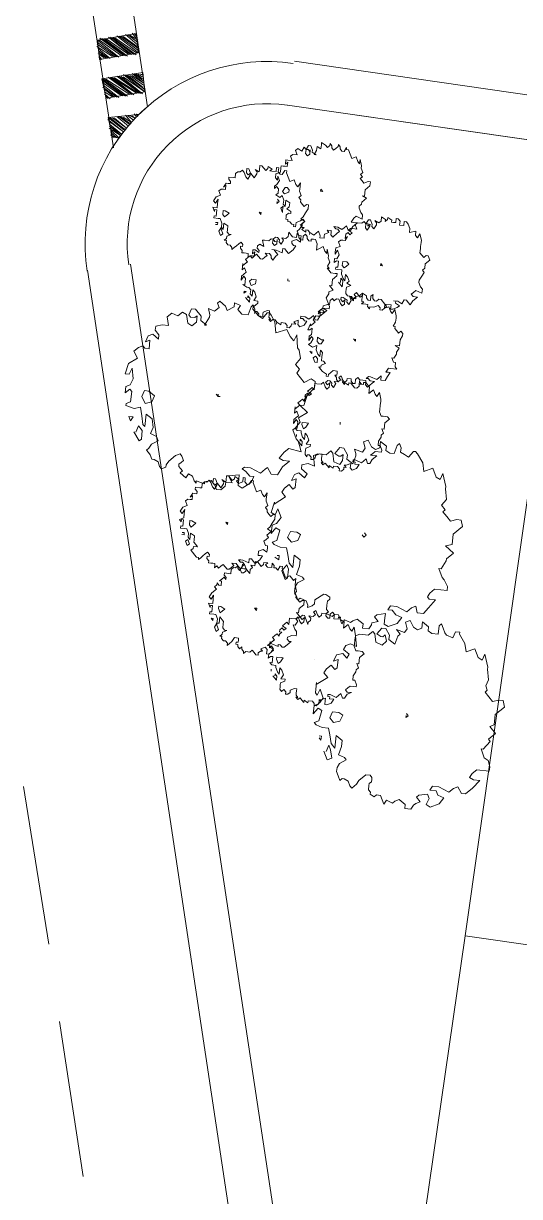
# Model space of a CAD drawing. Header units: metres. Extents: x -977055 to 805873, y -1033982 to 242021.
# Drawn here: x 2734.9 to 2747.42, y 1004.5 to 1034.09 of the extents above; entities that cross this region are included whole.
import ezdxf

# ---------------------------------------------------------------- set-up
doc = ezdxf.new("R2010")
doc.units = ezdxf.units.M
for name, color, linetype in [('PDF_acera', 7, 'Continuous'), ('PDF_linea de centro', 7, 'Continuous'), ('PDF_LOTES', 7, 'Continuous'), ('PDF_PASO DE CEBRA', 7, 'Continuous'), ('PDF_PLANTAS', 7, 'Continuous')]:
    doc.layers.add(name, color=color, linetype=linetype)

# ---------------------------------------------------------------- blocks, each defined once
blk = doc.blocks.new('CALLE')
at = {"layer": 'PDF_acera', "lineweight": 9}
for points in [[(-27.222048, -303.506784), (-25.570944, -256.302144), (-23.792832, -254.608704), (3.81024, -247.369248)], [(-23.877504, -255.794112), (-23.49648, -255.455424), (4.02192, -248.215968), (-23.49648, -255.455424), (-23.877504, -255.794112), (-24.681888, -256.55616), (-26.332992, -303.591456), (-10.456992, -305.200224), (0.21168, -306.30096), (5.546016, -306.597312), (7.535808, -251.010144), (7.324128, -256.894848)], [(6.435072, -306.681984), (8.213184, -256.937184), (8.424864, -251.05248)]]:
    blk.add_lwpolyline(points, dxfattribs=at)
blk.add_lwpolyline([(7.534075, -251.003073, 0.502726951), (4.003713, -248.181726, -0.502726951)], format="xyb", close=True, dxfattribs=at)
blk.add_arc((4.720464, -250.904304), 3.662064, 357.9894971, 104.7491463, dxfattribs=at)
at = {"layer": 'PDF_linea de centro', "lineweight": 9}
for points in [[(-9.73728, -248.046624), (-6.646752, -247.199904)], [(-14.309568, -249.232032), (-11.261376, -248.427648)]]:
    blk.add_lwpolyline(points, dxfattribs=at)
at = {"layer": 'PDF_LOTES', "lineweight": 20}
for points in [[(-8.67888, -256.34448), (-9.017568, -265.912416), (-24.97824, -265.362048), (-24.681888, -256.55616), (-23.877504, -255.794112)], [(7.324128, -256.894848), (6.98544, -266.50512), (-9.017568, -265.912416), (-8.67888, -256.34448)]]:
    blk.add_lwpolyline(points, close=True, dxfattribs=at)
at = {"layer": 'PDF_PASO DE CEBRA', "lineweight": 9}
for points in [[(6.308064, -247.623264), (14.775264, -245.379456)], [(7.19712, -248.215968), (14.309568, -246.353184)], [(8.04384, -247.157568), (8.04384, -247.157568)], [(8.04384, -247.199904), (8.086176, -247.157568)], [(8.170848, -247.115232), (8.086176, -247.284576), (8.213184, -247.115232), (8.086176, -247.326912)], [(8.086176, -247.369248), (8.25552, -247.115232)], [(8.086176, -247.24224), (8.128512, -247.157568)], [(8.128512, -247.411584), (8.297856, -247.072896)], [(8.128512, -247.45392), (8.340192, -247.072896)], [(8.128512, -247.496256), (8.382528, -247.072896), (8.128512, -247.496256)], [(8.128512, -247.538592), (8.424864, -247.072896)], [(8.170848, -247.580928), (8.424864, -247.115232)], [(8.170848, -247.623264), (8.4672, -247.115232)], [(8.170848, -247.6656), (8.4672, -247.157568)], [(8.170848, -247.707936), (8.4672, -247.199904)], [(6.98544, -248.046624), (7.027776, -248.004288), (7.027776, -248.046624), (6.900768, -247.45392), (6.519744, -247.580928), (6.519744, -247.707936), (6.646752, -247.538592)], [(6.816096, -247.496256), (6.646752, -247.792608), (6.858432, -247.45392)], [(6.689088, -247.792608), (6.900768, -247.45392)], [(7.281792, -247.45392), (7.366464, -247.326912), (7.281792, -247.45392)], [(7.281792, -247.369248), (7.281792, -247.369248)], [(7.281792, -247.411584), (7.324128, -247.369248)], [(7.324128, -247.580928), (7.493472, -247.284576)], [(7.324128, -247.623264), (7.535808, -247.284576)], [(7.324128, -247.496256), (7.4088, -247.326912)], [(7.324128, -247.538592), (7.451136, -247.326912)], [(7.366464, -247.750272), (7.662816, -247.24224)], [(7.366464, -247.6656), (7.578144, -247.284576), (7.366464, -247.6656)], [(7.366464, -247.707936), (7.62048, -247.284576)], [(7.366464, -247.792608), (7.662816, -247.284576)], [(7.4088, -247.834944), (7.662816, -247.326912)], [(7.705152, -247.369248), (7.4088, -247.87728), (7.705152, -247.411584)], [(7.4088, -247.919616), (7.705152, -247.45392), (7.451136, -247.961952)], [(8.213184, -247.707936), (8.4672, -247.24224)], [(8.213184, -247.750272), (8.509536, -247.284576), (8.213184, -247.792608)], [(8.213184, -247.834944), (8.509536, -247.326912)], [(8.213184, -247.87728), (8.509536, -247.369248)], [(8.25552, -247.87728), (8.509536, -247.411584)], [(8.25552, -247.919616), (8.551872, -247.45392)], [(6.519744, -247.623264), (6.56208, -247.538592), (6.519744, -247.623264)], [(6.519744, -247.6656), (6.604416, -247.538592)], [(6.519744, -247.580928), (6.519744, -247.580928)], [(6.689088, -247.496256), (6.56208, -247.750272), (6.731424, -247.496256), (6.604416, -247.750272), (6.77376, -247.496256)], [(6.689088, -247.834944), (6.900768, -247.496256)], [(6.900768, -247.538592), (6.731424, -247.834944), (6.900768, -247.580928)], [(6.77376, -247.87728), (6.943104, -247.623264), (6.77376, -247.87728)], [(6.816096, -247.87728), (6.943104, -247.6656)], [(7.451136, -248.004288), (7.705152, -247.496256)], [(7.747488, -247.538592), (7.451136, -248.046624), (7.747488, -247.580928)], [(7.451136, -248.08896), (7.747488, -247.623264)], [(7.747488, -247.6656), (7.493472, -248.131296), (7.789824, -247.6656)], [(8.297856, -247.919616), (8.551872, -247.496256), (8.297856, -247.919616)], [(8.340192, -247.919616), (8.551872, -247.538592)], [(8.382528, -247.87728), (8.551872, -247.580928)], [(8.424864, -247.87728), (8.594208, -247.623264)], [(8.4672, -247.87728), (8.594208, -247.6656), (8.509536, -247.87728), (8.594208, -247.707936)], [(6.816096, -247.919616), (6.943104, -247.707936)], [(6.943104, -247.750272), (6.858432, -247.919616), (6.98544, -247.792608)], [(6.900768, -247.961952), (6.98544, -247.834944), (6.900768, -247.961952)], [(6.98544, -247.87728), (6.943104, -248.004288), (6.98544, -247.919616)], [(7.535808, -248.131296), (7.789824, -247.707936)], [(7.578144, -248.08896), (7.789824, -247.750272)], [(7.62048, -248.08896), (7.789824, -247.792608)], [(7.789824, -247.834944), (7.662816, -248.08896), (7.83216, -247.834944)], [(7.705152, -248.08896), (7.83216, -247.87728)], [(7.747488, -248.046624), (7.83216, -247.919616)], [(8.551872, -247.834944), (8.636544, -247.750272)], [(8.594208, -247.834944), (8.636544, -247.792608)], [(8.636544, -247.834944), (8.636544, -247.834944)], [(6.98544, -248.004288), (7.027776, -247.961952)], [(7.789824, -248.046624), (7.83216, -247.961952)], [(7.83216, -248.046624), (7.83216, -248.004288)], [(7.874496, -248.046624), (7.874496, -248.046624)]]:
    blk.add_lwpolyline(points, dxfattribs=at)
for points in [[(8.25552, -247.919616), (8.636544, -247.834944), (8.424864, -247.072896), (8.04384, -247.157568)], [(7.493472, -248.131296), (7.874496, -248.046624), (7.662816, -247.24224), (7.281792, -247.369248)]]:
    blk.add_lwpolyline(points, close=True, dxfattribs=at)
blk.add_arc((4.720462, -250.904308), 3.662071, 47.6698208, 64.2921214, dxfattribs=at)
at = {"layer": 'PDF_PLANTAS', "lineweight": 9}
for points in [[(3.38688, -250.798464), (3.471552, -250.756128), (3.429216, -250.713792), (3.259872, -250.671456), (3.259872, -250.544448), (3.344544, -250.459776), (3.429216, -250.502112), (3.471552, -250.375104), (3.38688, -250.375104), (3.302208, -250.248096), (3.38688, -250.20576), (3.471552, -250.078752), (3.429216, -250.036416), (3.344544, -250.078752), (3.259872, -249.99408), (3.302208, -249.867072), (3.1752, -249.909408), (3.132864, -249.909408), (2.96352, -249.824736), (2.96352, -249.867072), (3.048192, -249.740064), (3.132864, -249.740064), (3.259872, -249.613056), (3.259872, -249.528384), (3.132864, -249.486048), (3.090528, -249.528384), (3.090528, -249.613056), (3.132864, -249.655392), (3.005856, -249.655392), (2.921184, -249.57072), (2.96352, -249.486048), (3.132864, -249.443712), (3.1752, -249.35904), (3.090528, -249.274368), (3.132864, -249.14736), (3.048192, -249.062688), (2.878848, -249.105024), (2.878848, -248.978016), (2.836512, -248.851008), (2.75184, -248.851008), (2.667168, -248.93568), (2.582496, -248.93568), (2.667168, -248.808672), (2.624832, -248.724), (2.497824, -248.681664), (2.54016, -248.766336), (2.370816, -248.766336), (2.370816, -248.681664), (2.413152, -248.639328), (2.370816, -248.554656), (2.286144, -248.469984), (2.159136, -248.554656), (2.032128, -248.385312), (1.820448, -248.342976), (1.820448, -248.427648), (1.947456, -248.469984), (1.735776, -248.51232), (1.608768, -248.469984), (1.566432, -248.385312), (1.439424, -248.385312), (1.524096, -248.469984), (1.48176, -248.51232), (1.27008, -248.51232), (1.227744, -248.427648), (1.185408, -248.427648), (1.143072, -248.596992), (1.185408, -248.724), (1.016064, -248.766336), (0.84672, -248.808672), (0.804384, -248.851008), (1.0584, -248.851008), (0.973728, -248.978016), (0.804384, -249.020352), (0.677376, -248.978016), (0.63504, -249.105024), (0.550368, -249.14736), (0.465696, -249.020352), (0.381024, -248.978016), (0.338688, -248.93568), (0.296352, -248.978016), (0.254016, -249.020352), (0.169344, -249.062688), (0.169344, -249.105024), (0.127008, -249.189696), (0.042336, -249.232032), (0, -249.274368), (0.042336, -249.35904), (0.084672, -249.35904), (0.169344, -249.401376), (0.296352, -249.528384), (0.338688, -249.613056), (0.296352, -249.655392), (0.21168, -249.697728), (0.169344, -249.655392), (0.127008, -249.613056), (0.084672, -249.613056), (0.042336, -249.655392), (0, -249.697728), (-0.042336, -249.655392), (-0.127008, -249.7824), (-0.042336, -249.824736), (-0.084672, -249.909408), (-0.169344, -249.951744), (-0.21168, -249.99408), (-0.169344, -249.99408), (-0.21168, -250.163424), (-0.169344, -250.163424), (-0.127008, -250.290432), (-0.21168, -250.375104), (-0.296352, -250.41744), (-0.296352, -250.502112), (-0.21168, -250.586784), (-0.127008, -250.586784), (-0.127008, -250.713792), (0, -250.62912), (0.042336, -250.8408), (-0.042336, -250.8408), (-0.169344, -250.8408), (-0.21168, -250.925472), (-0.084672, -251.094816), (0.042336, -251.137152), (0.042336, -251.05248), (0.127008, -250.967808), (0.169344, -250.883136), (0.21168, -250.925472), (0.21168, -251.05248), (0.127008, -251.26416), (0.21168, -251.348832), (0.254016, -251.391168), (0.127008, -251.47584), (0.127008, -251.602848), (0.296352, -251.68752), (0.42336, -251.814528), (0.42336, -251.68752), (0.465696, -251.602848), (0.592704, -251.68752), (0.677376, -251.772192), (0.63504, -252.026208), (0.762048, -251.983872), (0.84672, -251.941536), (0.889056, -251.8992), (1.0584, -251.814528), (1.100736, -251.856864), (1.227744, -251.941536), (1.312416, -251.8992), (1.439424, -252.068544), (1.566432, -251.8992), (1.566432, -251.983872), (1.778112, -252.026208), (1.947456, -252.153216), (2.074464, -252.153216), (2.1168, -252.068544), (2.032128, -251.941536), (2.1168, -251.856864), (2.201472, -251.772192), (2.286144, -251.814528), (2.370816, -251.729856), (2.497824, -251.814528), (2.667168, -251.772192), (2.709504, -251.729856), (2.96352, -251.68752), (2.836512, -251.645184), (2.921184, -251.560512), (3.048192, -251.47584), (2.96352, -251.26416), (3.1752, -251.221824), (3.302208, -251.137152), (3.344544, -251.094816), (3.344544, -251.05248), (3.217536, -250.967808), (3.259872, -250.883136), (3.344544, -250.798464)], [(0.973728, -248.51232), (0.889056, -248.554656), (0.973728, -248.596992)], [(1.524096, -248.766336), (1.397088, -248.724), (1.27008, -248.808672), (1.312416, -248.93568), (1.439424, -248.978016), (1.524096, -248.851008)], [(-0.042336, -250.967808), (0, -250.967808), (0, -250.925472), (-0.084672, -250.925472), (-0.127008, -250.8408), (-0.084672, -250.798464), (-0.042336, -250.8408), (0, -250.756128), (-0.042336, -250.756128), (-0.084672, -250.713792), (-0.042336, -250.671456), (0, -250.62912), (0, -250.586784), (-0.084672, -250.586784), (-0.127008, -250.586784), (-0.084672, -250.502112), (-0.127008, -250.544448), (-0.169344, -250.544448), (-0.254016, -250.502112), (-0.21168, -250.459776), (-0.169344, -250.41744), (-0.084672, -250.375104), (-0.084672, -250.332768), (-0.169344, -250.332768), (-0.21168, -250.375104), (-0.169344, -250.41744), (-0.21168, -250.41744), (-0.296352, -250.375104), (-0.254016, -250.332768), (-0.169344, -250.290432), (-0.127008, -250.248096), (-0.169344, -250.20576), (-0.169344, -250.163424), (-0.21168, -250.121088), (-0.296352, -250.121088), (-0.296352, -250.078752), (-0.296352, -249.99408), (-0.338688, -249.99408), (-0.381024, -250.036416), (-0.42336, -250.036416), (-0.42336, -249.99408), (-0.42336, -249.951744), (-0.508032, -249.909408), (-0.465696, -249.951744), (-0.550368, -249.951744), (-0.550368, -249.909408), (-0.550368, -249.867072), (-0.592704, -249.824736), (-0.677376, -249.867072), (-0.719712, -249.7824), (-0.804384, -249.740064), (-0.84672, -249.7824), (-0.762048, -249.824736), (-0.84672, -249.824736), (-0.931392, -249.824736), (-0.973728, -249.740064), (-1.016064, -249.7824), (-0.973728, -249.7824), (-0.973728, -249.824736), (-1.100736, -249.824736), (-1.100736, -249.7824), (-1.143072, -249.7824), (-1.143072, -249.867072), (-1.143072, -249.909408), (-1.227744, -249.951744), (-1.312416, -249.951744), (-1.354752, -249.99408), (-1.227744, -249.99408), (-1.27008, -250.078752), (-1.354752, -250.078752), (-1.397088, -250.078752), (-1.439424, -250.121088), (-1.48176, -250.163424), (-1.48176, -250.078752), (-1.524096, -250.078752), (-1.566432, -250.036416), (-1.608768, -250.078752), (-1.651104, -250.121088), (-1.69344, -250.163424), (-1.69344, -250.20576), (-1.735776, -250.20576), (-1.69344, -250.248096), (-1.651104, -250.290432), (-1.608768, -250.332768), (-1.566432, -250.375104), (-1.608768, -250.41744), (-1.651104, -250.41744), (-1.651104, -250.375104), (-1.69344, -250.375104), (-1.735776, -250.41744), (-1.778112, -250.41744), (-1.778112, -250.459776), (-1.778112, -250.502112), (-1.778112, -250.544448), (-1.820448, -250.544448), (-1.862784, -250.544448), (-1.820448, -250.586784), (-1.862784, -250.62912), (-1.820448, -250.671456), (-1.778112, -250.713792), (-1.820448, -250.756128), (-1.862784, -250.798464), (-1.862784, -250.8408), (-1.820448, -250.883136), (-1.778112, -250.925472), (-1.735776, -250.883136), (-1.735776, -250.967808), (-1.778112, -251.010144), (-1.820448, -251.010144), (-1.862784, -251.05248), (-1.778112, -251.094816), (-1.735776, -251.137152), (-1.69344, -251.094816), (-1.69344, -251.05248), (-1.651104, -251.010144), (-1.651104, -251.05248), (-1.651104, -251.094816), (-1.69344, -251.221824), (-1.608768, -251.221824), (-1.608768, -251.26416), (-1.651104, -251.306496), (-1.69344, -251.348832), (-1.608768, -251.433504), (-1.524096, -251.47584), (-1.524096, -251.433504), (-1.524096, -251.391168), (-1.439424, -251.391168), (-1.397088, -251.47584), (-1.439424, -251.560512), (-1.354752, -251.560512), (-1.312416, -251.560512), (-1.312416, -251.518176), (-1.227744, -251.47584), (-1.185408, -251.518176), (-1.143072, -251.560512), (-1.100736, -251.518176), (-1.016064, -251.602848), (-0.973728, -251.518176), (-0.931392, -251.560512), (-0.84672, -251.602848), (-0.762048, -251.645184), (-0.677376, -251.645184), (-0.677376, -251.602848), (-0.719712, -251.560512), (-0.677376, -251.518176), (-0.63504, -251.47584), (-0.592704, -251.47584), (-0.550368, -251.433504), (-0.508032, -251.47584), (-0.42336, -251.433504), (-0.381024, -251.433504), (-0.254016, -251.433504), (-0.338688, -251.391168), (-0.296352, -251.348832), (-0.21168, -251.306496), (-0.254016, -251.221824), (-0.169344, -251.179488), (-0.084672, -251.137152), (-0.042336, -251.137152), (-0.042336, -251.094816), (-0.127008, -251.05248), (-0.127008, -251.010144), (-0.084672, -250.967808)], [(6.223392, -250.967808), (6.265728, -250.967808), (6.265728, -250.925472), (6.181056, -250.925472), (6.181056, -250.8408), (6.181056, -250.798464), (6.223392, -250.8408), (6.265728, -250.756128), (6.223392, -250.756128), (6.181056, -250.713792), (6.223392, -250.671456), (6.265728, -250.62912), (6.265728, -250.586784), (6.181056, -250.586784), (6.13872, -250.586784), (6.181056, -250.502112), (6.13872, -250.544448), (6.096384, -250.544448), (6.011712, -250.502112), (6.054048, -250.459776), (6.096384, -250.41744), (6.181056, -250.375104), (6.181056, -250.332768), (6.096384, -250.332768), (6.054048, -250.375104), (6.096384, -250.41744), (6.054048, -250.41744), (5.969376, -250.375104), (6.011712, -250.332768), (6.096384, -250.290432), (6.13872, -250.248096), (6.096384, -250.20576), (6.096384, -250.163424), (6.054048, -250.121088), (5.969376, -250.121088), (5.969376, -250.078752), (5.969376, -249.99408), (5.92704, -249.99408), (5.884704, -250.036416), (5.842368, -250.036416), (5.842368, -249.99408), (5.842368, -249.951744), (5.757696, -249.909408), (5.800032, -249.951744), (5.71536, -249.951744), (5.71536, -249.909408), (5.71536, -249.867072), (5.673024, -249.824736), (5.588352, -249.867072), (5.546016, -249.7824), (5.461344, -249.740064), (5.419008, -249.7824), (5.50368, -249.824736), (5.419008, -249.824736), (5.334336, -249.824736), (5.334336, -249.740064), (5.249664, -249.7824), (5.292, -249.7824), (5.292, -249.824736), (5.164992, -249.824736), (5.164992, -249.7824), (5.122656, -249.7824), (5.122656, -249.867072), (5.122656, -249.909408), (5.037984, -249.951744), (4.953312, -249.951744), (4.910976, -249.99408), (5.037984, -249.99408), (4.995648, -250.078752), (4.910976, -250.078752), (4.86864, -250.078752), (4.826304, -250.121088), (4.826304, -250.163424), (4.783968, -250.078752), (4.741632, -250.078752), (4.699296, -250.036416), (4.699296, -250.078752), (4.65696, -250.078752), (4.614624, -250.121088), (4.614624, -250.163424), (4.572288, -250.20576), (4.529952, -250.20576), (4.572288, -250.248096), (4.614624, -250.290432), (4.65696, -250.332768), (4.699296, -250.375104), (4.65696, -250.41744), (4.614624, -250.41744), (4.614624, -250.375104), (4.572288, -250.375104), (4.529952, -250.41744), (4.487616, -250.41744), (4.487616, -250.459776), (4.487616, -250.502112), (4.487616, -250.544448), (4.44528, -250.544448), (4.402944, -250.544448), (4.44528, -250.586784), (4.44528, -250.62912), (4.44528, -250.671456), (4.487616, -250.713792), (4.44528, -250.756128), (4.402944, -250.798464), (4.402944, -250.8408), (4.44528, -250.883136), (4.487616, -250.925472), (4.529952, -250.883136), (4.529952, -250.967808), (4.487616, -251.010144), (4.44528, -251.010144), (4.402944, -251.05248), (4.487616, -251.094816), (4.529952, -251.137152), (4.572288, -251.094816), (4.614624, -251.05248), (4.614624, -251.010144), (4.614624, -251.05248), (4.614624, -251.094816), (4.572288, -251.221824), (4.65696, -251.221824), (4.65696, -251.26416), (4.614624, -251.306496), (4.572288, -251.348832), (4.65696, -251.433504), (4.741632, -251.47584), (4.741632, -251.433504), (4.783968, -251.391168), (4.826304, -251.391168), (4.86864, -251.47584), (4.826304, -251.560512), (4.910976, -251.560512), (4.953312, -251.560512), (4.953312, -251.518176), (5.037984, -251.47584), (5.08032, -251.518176), (5.164992, -251.560512), (5.164992, -251.518176), (5.249664, -251.602848), (5.292, -251.518176), (5.334336, -251.560512), (5.419008, -251.602848), (5.50368, -251.645184), (5.588352, -251.645184), (5.588352, -251.602848), (5.546016, -251.560512), (5.588352, -251.518176), (5.630688, -251.47584), (5.673024, -251.47584), (5.71536, -251.433504), (5.757696, -251.47584), (5.842368, -251.433504), (5.884704, -251.433504), (6.011712, -251.433504), (5.92704, -251.391168), (5.969376, -251.348832), (6.054048, -251.306496), (6.011712, -251.221824), (6.096384, -251.179488), (6.181056, -251.137152), (6.223392, -251.137152), (6.223392, -251.094816), (6.13872, -251.05248), (6.13872, -251.010144), (6.181056, -250.967808)], [(-1.397088, -249.909408), (-1.48176, -249.951744), (-1.439424, -249.99408), (-1.354752, -249.951744)], [(-0.973728, -249.951744), (-1.0584, -249.951744), (-1.100736, -249.99408), (-1.0584, -250.036416), (-1.016064, -250.078752), (-0.973728, -249.99408)], [(4.86864, -249.909408), (4.783968, -249.951744), (4.826304, -249.99408), (4.910976, -249.951744), (4.953312, -249.951744)], [(5.292, -249.951744), (5.207328, -249.951744), (5.164992, -249.99408), (5.207328, -250.036416), (5.249664, -250.078752), (5.292, -249.99408)], [(-1.69344, -251.729856), (-1.651104, -251.68752), (-1.735776, -251.68752), (-1.735776, -251.602848), (-1.69344, -251.560512), (-1.651104, -251.602848), (-1.651104, -251.518176), (-1.69344, -251.518176), (-1.735776, -251.47584), (-1.69344, -251.433504), (-1.651104, -251.391168), (-1.651104, -251.348832), (-1.69344, -251.348832), (-1.735776, -251.348832), (-1.735776, -251.26416), (-1.778112, -251.306496), (-1.820448, -251.26416), (-1.90512, -251.26416), (-1.862784, -251.221824), (-1.820448, -251.179488), (-1.735776, -251.137152), (-1.735776, -251.094816), (-1.820448, -251.094816), (-1.820448, -251.137152), (-1.820448, -251.179488), (-1.862784, -251.179488), (-1.90512, -251.137152), (-1.90512, -251.094816), (-1.820448, -251.05248), (-1.778112, -251.010144), (-1.820448, -250.967808), (-1.820448, -250.925472), (-1.862784, -250.883136), (-1.947456, -250.883136), (-1.947456, -250.8408), (-1.947456, -250.756128), (-1.989792, -250.756128), (-2.032128, -250.798464), (-2.074464, -250.798464), (-2.032128, -250.756128), (-2.074464, -250.713792), (-2.1168, -250.671456), (-2.1168, -250.713792), (-2.201472, -250.713792), (-2.201472, -250.671456), (-2.159136, -250.62912), (-2.201472, -250.62912), (-2.243808, -250.586784), (-2.286144, -250.62912), (-2.370816, -250.544448), (-2.455488, -250.502112), (-2.497824, -250.544448), (-2.413152, -250.586784), (-2.497824, -250.586784), (-2.582496, -250.586784), (-2.582496, -250.502112), (-2.667168, -250.544448), (-2.624832, -250.544448), (-2.624832, -250.586784), (-2.75184, -250.586784), (-2.75184, -250.544448), (-2.794176, -250.544448), (-2.794176, -250.62912), (-2.794176, -250.671456), (-2.878848, -250.713792), (-2.96352, -250.713792), (-2.96352, -250.756128), (-2.836512, -250.756128), (-2.921184, -250.8408), (-2.96352, -250.8408), (-3.048192, -250.8408), (-3.090528, -250.883136), (-3.090528, -250.925472), (-3.132864, -250.8408), (-3.1752, -250.8408), (-3.217536, -250.798464), (-3.217536, -250.8408), (-3.259872, -250.8408), (-3.302208, -250.883136), (-3.302208, -250.925472), (-3.344544, -250.967808), (-3.38688, -250.967808), (-3.344544, -251.010144), (-3.302208, -251.05248), (-3.217536, -251.094816), (-3.217536, -251.137152), (-3.217536, -251.179488), (-3.259872, -251.179488), (-3.302208, -251.179488), (-3.302208, -251.137152), (-3.344544, -251.137152), (-3.344544, -251.179488), (-3.38688, -251.179488), (-3.429216, -251.221824), (-3.38688, -251.26416), (-3.429216, -251.26416), (-3.471552, -251.306496), (-3.513888, -251.306496), (-3.471552, -251.348832), (-3.471552, -251.391168), (-3.471552, -251.433504), (-3.429216, -251.47584), (-3.471552, -251.518176), (-3.513888, -251.560512), (-3.513888, -251.602848), (-3.471552, -251.602848), (-3.429216, -251.645184), (-3.429216, -251.68752), (-3.38688, -251.645184), (-3.344544, -251.729856), (-3.38688, -251.772192), (-3.471552, -251.772192), (-3.471552, -251.814528), (-3.429216, -251.856864), (-3.344544, -251.8992), (-3.344544, -251.856864), (-3.302208, -251.814528), (-3.302208, -251.772192), (-3.259872, -251.814528), (-3.259872, -251.856864), (-3.302208, -251.983872), (-3.259872, -251.983872), (-3.259872, -252.026208), (-3.302208, -252.068544), (-3.302208, -252.11088), (-3.217536, -252.195552), (-3.1752, -252.237888), (-3.1752, -252.195552), (-3.132864, -252.153216), (-3.090528, -252.153216), (-3.048192, -252.237888), (-3.048192, -252.32256), (-3.005856, -252.32256), (-2.96352, -252.32256), (-2.921184, -252.280224), (-2.836512, -252.237888), (-2.836512, -252.280224), (-2.75184, -252.32256), (-2.709504, -252.280224), (-2.667168, -252.364896), (-2.582496, -252.280224), (-2.582496, -252.32256), (-2.497824, -252.32256), (-2.413152, -252.407232), (-2.32848, -252.407232), (-2.32848, -252.364896), (-2.370816, -252.32256), (-2.32848, -252.280224), (-2.286144, -252.237888), (-2.243808, -252.237888), (-2.201472, -252.195552), (-2.159136, -252.237888), (-2.032128, -252.195552), (-1.90512, -252.195552), (-1.947456, -252.153216), (-1.90512, -252.11088), (-1.862784, -252.068544), (-1.90512, -251.983872), (-1.820448, -251.941536), (-1.735776, -251.8992), (-1.69344, -251.8992), (-1.69344, -251.856864), (-1.778112, -251.814528), (-1.735776, -251.772192), (-1.735776, -251.729856)], [(4.953312, -251.68752), (4.995648, -251.645184), (4.953312, -251.602848), (4.86864, -251.602848), (4.86864, -251.560512), (4.910976, -251.518176), (4.953312, -251.518176), (4.995648, -251.47584), (4.910976, -251.47584), (4.910976, -251.391168), (4.995648, -251.306496), (4.953312, -251.306496), (4.910976, -251.306496), (4.86864, -251.26416), (4.86864, -251.179488), (4.826304, -251.221824), (4.741632, -251.179488), (4.783968, -251.137152), (4.826304, -251.137152), (4.86864, -251.094816), (4.86864, -251.05248), (4.826304, -251.010144), (4.783968, -251.05248), (4.783968, -251.094816), (4.826304, -251.094816), (4.741632, -251.094816), (4.699296, -251.05248), (4.741632, -251.010144), (4.826304, -251.010144), (4.826304, -250.967808), (4.783968, -250.925472), (4.783968, -250.8408), (4.783968, -250.798464), (4.65696, -250.8408), (4.699296, -250.756128), (4.65696, -250.713792), (4.614624, -250.713792), (4.572288, -250.756128), (4.529952, -250.756128), (4.572288, -250.671456), (4.572288, -250.62912), (4.487616, -250.62912), (4.529952, -250.671456), (4.44528, -250.671456), (4.402944, -250.62912), (4.44528, -250.586784), (4.402944, -250.544448), (4.360608, -250.502112), (4.318272, -250.544448), (4.2336, -250.459776), (4.275936, -250.459776), (4.148928, -250.459776), (4.191264, -250.502112), (4.106592, -250.544448), (4.064256, -250.502112), (4.02192, -250.459776), (3.937248, -250.459776), (4.02192, -250.502112), (3.979584, -250.544448), (3.852576, -250.544448), (3.852576, -250.502112), (3.81024, -250.586784), (3.81024, -250.62912), (3.767904, -250.671456), (3.683232, -250.671456), (3.640896, -250.713792), (3.767904, -250.713792), (3.725568, -250.756128), (3.640896, -250.798464), (3.556224, -250.756128), (3.556224, -250.8408), (3.513888, -250.8408), (3.471552, -250.798464), (3.429216, -250.756128), (3.38688, -250.756128), (3.344544, -250.798464), (3.302208, -250.798464), (3.344544, -250.798464), (3.344544, -250.8408), (3.302208, -250.883136), (3.259872, -250.883136), (3.259872, -250.925472), (3.259872, -250.967808), (3.302208, -250.967808), (3.344544, -250.967808), (3.38688, -251.05248), (3.38688, -251.094816), (3.344544, -251.094816), (3.302208, -251.094816), (3.259872, -251.094816), (3.217536, -251.137152), (3.217536, -251.094816), (3.1752, -251.137152), (3.217536, -251.179488), (3.217536, -251.221824), (3.1752, -251.26416), (3.132864, -251.26416), (3.1752, -251.26416), (3.132864, -251.348832), (3.1752, -251.348832), (3.1752, -251.433504), (3.132864, -251.47584), (3.090528, -251.47584), (3.090528, -251.518176), (3.132864, -251.560512), (3.1752, -251.560512), (3.1752, -251.645184), (3.217536, -251.602848), (3.259872, -251.68752), (3.217536, -251.68752), (3.1752, -251.68752), (3.132864, -251.729856), (3.1752, -251.814528), (3.259872, -251.856864), (3.259872, -251.814528), (3.302208, -251.772192), (3.302208, -251.729856), (3.344544, -251.729856), (3.344544, -251.814528), (3.302208, -251.8992), (3.344544, -251.941536), (3.38688, -251.983872), (3.302208, -252.026208), (3.302208, -252.068544), (3.38688, -252.11088), (3.471552, -252.195552), (3.471552, -252.11088), (3.471552, -252.068544), (3.513888, -252.11088), (3.556224, -252.153216), (3.556224, -252.280224), (3.59856, -252.280224), (3.683232, -252.237888), (3.767904, -252.195552), (3.852576, -252.237888), (3.894912, -252.237888), (3.937248, -252.32256), (4.02192, -252.237888), (4.02192, -252.280224), (4.148928, -252.280224), (4.2336, -252.364896), (4.275936, -252.364896), (4.275936, -252.32256), (4.275936, -252.237888), (4.318272, -252.195552), (4.360608, -252.153216), (4.360608, -252.195552), (4.402944, -252.153216), (4.487616, -252.195552), (4.572288, -252.153216), (4.614624, -252.153216), (4.741632, -252.11088), (4.65696, -252.11088), (4.699296, -252.068544), (4.783968, -252.026208), (4.699296, -251.8992), (4.826304, -251.8992), (4.910976, -251.856864), (4.910976, -251.814528), (4.910976, -251.772192), (4.86864, -251.772192), (4.86864, -251.729856), (4.910976, -251.68752)], [(-3.048192, -250.671456), (-3.132864, -250.713792), (-3.090528, -250.756128), (-3.005856, -250.713792), (-2.96352, -250.713792)], [(-2.878848, -250.586784), (-2.921184, -250.62912), (-2.878848, -250.62912)], [(-2.624832, -250.713792), (-2.667168, -250.713792), (-2.75184, -250.756128), (-2.709504, -250.798464), (-2.667168, -250.8408), (-2.624832, -250.756128)], [(-0.931392, -250.671456), (-0.973728, -250.713792), (-0.931392, -250.713792)], [(3.725568, -250.544448), (3.683232, -250.544448), (3.725568, -250.586784)], [(3.979584, -250.671456), (3.937248, -250.62912), (3.852576, -250.671456), (3.894912, -250.756128), (3.979584, -250.756128), (3.979584, -250.713792)], [(5.334336, -250.671456), (5.292, -250.713792), (5.334336, -250.713792)], [(6.816096, -252.153216), (6.858432, -252.11088), (6.816096, -252.11088), (6.77376, -252.068544), (6.731424, -252.026208), (6.77376, -251.983872), (6.816096, -251.983872), (6.858432, -251.941536), (6.816096, -251.941536), (6.77376, -251.8992), (6.816096, -251.856864), (6.858432, -251.772192), (6.816096, -251.772192), (6.77376, -251.772192), (6.731424, -251.772192), (6.77376, -251.68752), (6.689088, -251.68752), (6.604416, -251.645184), (6.604416, -251.68752), (6.646752, -251.602848), (6.689088, -251.602848), (6.77376, -251.560512), (6.77376, -251.518176), (6.689088, -251.47584), (6.689088, -251.518176), (6.646752, -251.560512), (6.689088, -251.560512), (6.604416, -251.560512), (6.56208, -251.518176), (6.604416, -251.47584), (6.689088, -251.47584), (6.731424, -251.433504), (6.646752, -251.391168), (6.689088, -251.306496), (6.646752, -251.26416), (6.56208, -251.306496), (6.56208, -251.221824), (6.519744, -251.179488), (6.435072, -251.221824), (6.435072, -251.137152), (6.435072, -251.094816), (6.3504, -251.094816), (6.392736, -251.137152), (6.308064, -251.137152), (6.308064, -251.094816), (6.308064, -251.05248), (6.308064, -251.010144), (6.265728, -251.010144), (6.181056, -251.010144), (6.13872, -250.925472), (6.054048, -250.925472), (6.011712, -250.967808), (6.096384, -250.967808), (6.011712, -251.010144), (5.92704, -250.967808), (5.884704, -250.925472), (5.842368, -250.925472), (5.884704, -250.967808), (5.842368, -251.010144), (5.757696, -251.010144), (5.71536, -250.967808), (5.673024, -251.05248), (5.71536, -251.094816), (5.630688, -251.137152), (5.546016, -251.137152), (5.50368, -251.179488), (5.630688, -251.179488), (5.588352, -251.26416), (5.50368, -251.26416), (5.461344, -251.221824), (5.419008, -251.306496), (5.376672, -251.306496), (5.376672, -251.26416), (5.334336, -251.221824), (5.292, -251.221824), (5.249664, -251.221824), (5.249664, -251.26416), (5.207328, -251.26416), (5.207328, -251.306496), (5.164992, -251.348832), (5.164992, -251.391168), (5.122656, -251.391168), (5.122656, -251.433504), (5.164992, -251.433504), (5.207328, -251.433504), (5.249664, -251.518176), (5.292, -251.560512), (5.249664, -251.602848), (5.207328, -251.560512), (5.164992, -251.560512), (5.122656, -251.560512), (5.122656, -251.602848), (5.08032, -251.560512), (5.037984, -251.645184), (5.08032, -251.645184), (5.08032, -251.68752), (5.037984, -251.729856), (4.995648, -251.729856), (5.037984, -251.729856), (4.995648, -251.814528), (5.037984, -251.856864), (5.08032, -251.8992), (4.995648, -251.941536), (4.953312, -251.941536), (4.953312, -252.026208), (4.995648, -252.026208), (5.037984, -252.026208), (5.08032, -252.11088), (5.122656, -252.068544), (5.122656, -252.153216), (5.08032, -252.153216), (5.037984, -252.153216), (4.995648, -252.195552), (5.08032, -252.280224), (5.122656, -252.32256), (5.164992, -252.280224), (5.164992, -252.237888), (5.207328, -252.195552), (5.207328, -252.280224), (5.164992, -252.364896), (5.207328, -252.407232), (5.249664, -252.449568), (5.164992, -252.491904), (5.164992, -252.53424), (5.249664, -252.576576), (5.334336, -252.661248), (5.334336, -252.576576), (5.334336, -252.53424), (5.419008, -252.576576), (5.461344, -252.618912), (5.419008, -252.74592), (5.50368, -252.74592), (5.546016, -252.703584), (5.630688, -252.661248), (5.673024, -252.661248), (5.71536, -252.703584), (5.757696, -252.703584), (5.842368, -252.788256), (5.884704, -252.703584), (5.884704, -252.74592), (6.011712, -252.74592), (6.096384, -252.830592), (6.181056, -252.830592), (6.181056, -252.788256), (6.13872, -252.703584), (6.181056, -252.661248), (6.223392, -252.618912), (6.265728, -252.661248), (6.308064, -252.618912), (6.3504, -252.661248), (6.435072, -252.618912), (6.477408, -252.618912), (6.604416, -252.576576), (6.519744, -252.576576), (6.56208, -252.53424), (6.646752, -252.491904), (6.604416, -252.407232), (6.689088, -252.364896), (6.77376, -252.32256), (6.77376, -252.280224), (6.816096, -252.280224), (6.731424, -252.237888), (6.731424, -252.195552), (6.77376, -252.153216)], [(5.461344, -251.094816), (5.376672, -251.137152), (5.419008, -251.137152), (5.461344, -251.137152), (5.50368, -251.137152)], [(5.884704, -251.137152), (5.800032, -251.094816), (5.757696, -251.137152), (5.800032, -251.221824), (5.842368, -251.221824), (5.884704, -251.179488)], [(-2.582496, -251.433504), (-2.624832, -251.47584), (-2.582496, -251.47584)], [(0.931392, -254.016), (1.016064, -253.973664), (0.973728, -253.931328), (0.804384, -253.888992), (0.804384, -253.80432), (0.84672, -253.719648), (0.931392, -253.719648), (1.016064, -253.59264), (0.889056, -253.59264), (0.84672, -253.507968), (0.889056, -253.423296), (1.016064, -253.338624), (0.973728, -253.253952), (0.84672, -253.296288), (0.762048, -253.253952), (0.804384, -253.084608), (0.719712, -253.126944), (0.677376, -253.126944), (0.508032, -253.084608), (0.592704, -252.9576), (0.677376, -252.9576), (0.804384, -252.872928), (0.804384, -252.788256), (0.677376, -252.703584), (0.63504, -252.788256), (0.63504, -252.830592), (0.677376, -252.872928), (0.550368, -252.872928), (0.465696, -252.830592), (0.508032, -252.703584), (0.677376, -252.661248), (0.719712, -252.618912), (0.63504, -252.53424), (0.63504, -252.364896), (0.592704, -252.280224), (0.381024, -252.32256), (0.42336, -252.195552), (0.381024, -252.068544), (0.296352, -252.068544), (0.21168, -252.195552), (0.127008, -252.153216), (0.21168, -252.026208), (0.169344, -251.941536), (0.042336, -251.8992), (0.084672, -251.983872), (-0.084672, -251.983872), (-0.127008, -251.941536), (-0.042336, -251.856864), (-0.127008, -251.772192), (-0.21168, -251.729856), (-0.296352, -251.814528), (-0.465696, -251.602848), (-0.42336, -251.602848), (-0.63504, -251.560512), (-0.677376, -251.645184), (-0.550368, -251.68752), (-0.719712, -251.772192), (-0.84672, -251.68752), (-0.889056, -251.602848), (-1.0584, -251.602848), (-0.931392, -251.68752), (-0.973728, -251.772192), (-1.185408, -251.729856), (-1.227744, -251.645184), (-1.27008, -251.68752), (-1.312416, -251.814528), (-1.312416, -251.941536), (-1.439424, -251.983872), (-1.608768, -252.026208), (-1.69344, -252.11088), (-1.439424, -252.11088), (-1.524096, -252.237888), (-1.651104, -252.237888), (-1.820448, -252.195552), (-1.862784, -252.32256), (-1.90512, -252.364896), (-1.989792, -252.237888), (-2.074464, -252.195552), (-2.1168, -252.195552), (-2.159136, -252.195552), (-2.243808, -252.237888), (-2.32848, -252.280224), (-2.286144, -252.32256), (-2.32848, -252.449568), (-2.413152, -252.491904), (-2.455488, -252.491904), (-2.413152, -252.576576), (-2.370816, -252.618912), (-2.286144, -252.618912), (-2.159136, -252.788256), (-2.159136, -252.830592), (-2.201472, -252.915264), (-2.243808, -252.915264), (-2.286144, -252.872928), (-2.32848, -252.872928), (-2.370816, -252.872928), (-2.455488, -252.872928), (-2.497824, -252.915264), (-2.54016, -252.872928), (-2.582496, -252.999936), (-2.54016, -253.042272), (-2.54016, -253.126944), (-2.624832, -253.16928), (-2.709504, -253.211616), (-2.624832, -253.253952), (-2.667168, -253.38096), (-2.624832, -253.423296), (-2.582496, -253.507968), (-2.667168, -253.634976), (-2.75184, -253.634976), (-2.75184, -253.761984), (-2.667168, -253.80432), (-2.624832, -253.80432), (-2.582496, -253.931328), (-2.497824, -253.846656), (-2.455488, -253.888992), (-2.413152, -254.058336), (-2.497824, -254.058336), (-2.624832, -254.058336), (-2.667168, -254.143008), (-2.582496, -254.312352), (-2.455488, -254.397024), (-2.413152, -254.270016), (-2.32848, -254.185344), (-2.32848, -254.100672), (-2.243808, -254.143008), (-2.243808, -254.270016), (-2.32848, -254.481696), (-2.243808, -254.566368), (-2.201472, -254.65104), (-2.32848, -254.693376), (-2.32848, -254.820384), (-2.201472, -254.905056), (-2.032128, -255.032064), (-2.032128, -254.905056), (-1.989792, -254.86272), (-1.90512, -254.905056), (-1.820448, -254.989728), (-1.820448, -255.243744), (-1.735776, -255.243744), (-1.608768, -255.159072), (-1.566432, -255.116736), (-1.397088, -255.032064), (-1.397088, -255.0744), (-1.227744, -255.159072), (-1.185408, -255.159072), (-1.0584, -255.28608), (-0.931392, -255.116736), (-0.889056, -255.243744), (-0.677376, -255.243744), (-0.508032, -255.413088), (-0.381024, -255.370752), (-0.381024, -255.28608), (-0.42336, -255.159072), (-0.338688, -255.0744), (-0.254016, -254.989728), (-0.21168, -255.032064), (-0.127008, -254.947392), (0, -255.032064), (0.21168, -254.989728), (0.254016, -254.989728), (0.508032, -254.905056), (0.381024, -254.86272), (0.42336, -254.778048), (0.592704, -254.693376), (0.508032, -254.524032), (0.677376, -254.481696), (0.84672, -254.354688), (0.889056, -254.312352), (0.889056, -254.270016), (0.762048, -254.185344), (0.804384, -254.100672), (0.84672, -254.016)], [(-2.54016, -253.042272), (-2.497824, -252.999936), (-2.54016, -252.9576), (-2.624832, -252.9576), (-2.624832, -252.915264), (-2.582496, -252.872928), (-2.54016, -252.872928), (-2.54016, -252.788256), (-2.582496, -252.788256), (-2.624832, -252.74592), (-2.582496, -252.703584), (-2.497824, -252.661248), (-2.54016, -252.618912), (-2.582496, -252.661248), (-2.624832, -252.618912), (-2.624832, -252.53424), (-2.667168, -252.576576), (-2.709504, -252.576576), (-2.75184, -252.53424), (-2.794176, -252.53424), (-2.709504, -252.491904), (-2.624832, -252.449568), (-2.624832, -252.407232), (-2.667168, -252.364896), (-2.709504, -252.407232), (-2.667168, -252.449568), (-2.75184, -252.449568), (-2.794176, -252.407232), (-2.75184, -252.364896), (-2.667168, -252.32256), (-2.709504, -252.280224), (-2.709504, -252.195552), (-2.709504, -252.153216), (-2.836512, -252.153216), (-2.794176, -252.11088), (-2.836512, -252.068544), (-2.878848, -252.026208), (-2.921184, -252.11088), (-2.96352, -252.068544), (-2.921184, -252.026208), (-2.96352, -251.983872), (-3.005856, -251.983872), (-3.005856, -252.026208), (-3.048192, -251.983872), (-3.090528, -251.983872), (-3.048192, -251.941536), (-3.090528, -251.8992), (-3.132864, -251.856864), (-3.1752, -251.8992), (-3.259872, -251.814528), (-3.217536, -251.814528), (-3.344544, -251.814528), (-3.302208, -251.856864), (-3.38688, -251.8992), (-3.429216, -251.856864), (-3.471552, -251.814528), (-3.556224, -251.814528), (-3.513888, -251.856864), (-3.513888, -251.8992), (-3.640896, -251.8992), (-3.640896, -251.856864), (-3.683232, -251.8992), (-3.683232, -251.983872), (-3.725568, -251.983872), (-3.81024, -252.026208), (-3.852576, -252.068544), (-3.725568, -252.068544), (-3.767904, -252.11088), (-3.852576, -252.153216), (-3.937248, -252.11088), (-3.937248, -252.195552), (-3.979584, -252.195552), (-4.02192, -252.11088), (-4.064256, -252.11088), (-4.106592, -252.11088), (-4.148928, -252.11088), (-4.191264, -252.153216), (-4.148928, -252.195552), (-4.191264, -252.237888), (-4.2336, -252.237888), (-4.2336, -252.280224), (-4.191264, -252.32256), (-4.148928, -252.32256), (-4.106592, -252.407232), (-4.106592, -252.449568), (-4.148928, -252.449568), (-4.191264, -252.449568), (-4.2336, -252.449568), (-4.275936, -252.491904), (-4.275936, -252.449568), (-4.318272, -252.491904), (-4.275936, -252.53424), (-4.318272, -252.576576), (-4.360608, -252.618912), (-4.318272, -252.618912), (-4.360608, -252.703584), (-4.318272, -252.703584), (-4.318272, -252.788256), (-4.360608, -252.830592), (-4.402944, -252.830592), (-4.402944, -252.872928), (-4.360608, -252.915264), (-4.318272, -252.915264), (-4.318272, -252.9576), (-4.275936, -252.915264), (-4.275936, -252.9576), (-4.2336, -253.042272), (-4.275936, -253.042272), (-4.360608, -253.042272), (-4.360608, -253.084608), (-4.318272, -253.16928), (-4.2336, -253.211616), (-4.2336, -253.126944), (-4.191264, -253.126944), (-4.191264, -253.084608), (-4.148928, -253.084608), (-4.148928, -253.126944), (-4.191264, -253.253952), (-4.148928, -253.296288), (-4.106592, -253.338624), (-4.191264, -253.38096), (-4.191264, -253.423296), (-4.106592, -253.465632), (-4.064256, -253.550304), (-4.064256, -253.465632), (-4.02192, -253.423296), (-3.979584, -253.465632), (-3.937248, -253.507968), (-3.937248, -253.634976), (-3.894912, -253.634976), (-3.81024, -253.59264), (-3.81024, -253.550304), (-3.725568, -253.550304), (-3.640896, -253.59264), (-3.59856, -253.59264), (-3.556224, -253.634976), (-3.471552, -253.59264), (-3.471552, -253.634976), (-3.344544, -253.634976), (-3.259872, -253.719648), (-3.217536, -253.677312), (-3.217536, -253.634976), (-3.217536, -253.59264), (-3.217536, -253.550304), (-3.132864, -253.507968), (-3.090528, -253.507968), (-3.005856, -253.507968), (-2.921184, -253.507968), (-2.75184, -253.465632), (-2.836512, -253.423296), (-2.794176, -253.38096), (-2.709504, -253.338624), (-2.794176, -253.253952), (-2.667168, -253.253952), (-2.624832, -253.16928), (-2.582496, -253.16928), (-2.582496, -253.126944), (-2.624832, -253.126944), (-2.624832, -253.042272), (-2.582496, -253.042272)], [(-1.778112, -251.8992), (-1.947456, -251.983872), (-1.90512, -252.026208), (-1.735776, -252.026208), (-1.651104, -251.983872)], [(-0.973728, -251.983872), (-1.100736, -251.941536), (-1.185408, -252.026208), (-1.143072, -252.153216), (-1.016064, -252.195552), (-0.973728, -252.11088)], [(2.201472, -253.042272), (2.243808, -252.999936), (2.201472, -252.9576), (2.1168, -252.9576), (2.1168, -252.915264), (2.159136, -252.872928), (2.201472, -252.872928), (2.201472, -252.788256), (2.159136, -252.788256), (2.1168, -252.74592), (2.159136, -252.703584), (2.243808, -252.661248), (2.201472, -252.618912), (2.159136, -252.661248), (2.1168, -252.618912), (2.1168, -252.53424), (2.074464, -252.576576), (1.989792, -252.53424), (2.032128, -252.491904), (2.074464, -252.491904), (2.1168, -252.449568), (2.1168, -252.407232), (2.074464, -252.364896), (2.032128, -252.407232), (2.074464, -252.449568), (1.989792, -252.449568), (1.947456, -252.407232), (1.989792, -252.364896), (2.074464, -252.32256), (2.032128, -252.280224), (2.032128, -252.195552), (2.032128, -252.153216), (1.90512, -252.153216), (1.947456, -252.11088), (1.90512, -252.068544), (1.862784, -252.026208), (1.820448, -252.11088), (1.778112, -252.068544), (1.820448, -252.026208), (1.778112, -251.983872), (1.735776, -251.983872), (1.778112, -252.026208), (1.69344, -251.983872), (1.651104, -251.983872), (1.69344, -251.941536), (1.651104, -251.8992), (1.608768, -251.856864), (1.566432, -251.8992), (1.48176, -251.814528), (1.524096, -251.814528), (1.397088, -251.814528), (1.439424, -251.856864), (1.354752, -251.8992), (1.312416, -251.856864), (1.27008, -251.814528), (1.185408, -251.814528), (1.27008, -251.856864), (1.227744, -251.8992), (1.100736, -251.8992), (1.100736, -251.856864), (1.0584, -251.8992), (1.0584, -251.983872), (1.016064, -251.983872), (0.931392, -252.026208), (0.889056, -252.068544), (1.016064, -252.068544), (0.973728, -252.11088), (0.889056, -252.153216), (0.804384, -252.11088), (0.804384, -252.195552), (0.762048, -252.195552), (0.719712, -252.11088), (0.677376, -252.11088), (0.63504, -252.11088), (0.592704, -252.11088), (0.550368, -252.153216), (0.592704, -252.153216), (0.592704, -252.195552), (0.550368, -252.237888), (0.508032, -252.237888), (0.508032, -252.280224), (0.550368, -252.32256), (0.592704, -252.32256), (0.63504, -252.407232), (0.63504, -252.449568), (0.592704, -252.449568), (0.550368, -252.449568), (0.508032, -252.449568), (0.465696, -252.491904), (0.465696, -252.449568), (0.42336, -252.491904), (0.465696, -252.53424), (0.42336, -252.576576), (0.381024, -252.618912), (0.42336, -252.618912), (0.381024, -252.703584), (0.42336, -252.703584), (0.42336, -252.788256), (0.381024, -252.830592), (0.338688, -252.830592), (0.338688, -252.872928), (0.381024, -252.915264), (0.42336, -252.915264), (0.42336, -252.9576), (0.465696, -252.915264), (0.465696, -252.9576), (0.508032, -253.042272), (0.465696, -253.042272), (0.42336, -253.042272), (0.381024, -253.084608), (0.42336, -253.16928), (0.508032, -253.211616), (0.508032, -253.126944), (0.550368, -253.126944), (0.550368, -253.084608), (0.592704, -253.084608), (0.592704, -253.126944), (0.550368, -253.253952), (0.592704, -253.296288), (0.63504, -253.338624), (0.550368, -253.38096), (0.550368, -253.423296), (0.63504, -253.465632), (0.719712, -253.550304), (0.719712, -253.465632), (0.719712, -253.423296), (0.762048, -253.465632), (0.804384, -253.507968), (0.804384, -253.634976), (0.84672, -253.634976), (0.931392, -253.59264), (0.931392, -253.550304), (1.016064, -253.550304), (1.100736, -253.59264), (1.143072, -253.59264), (1.185408, -253.634976), (1.27008, -253.59264), (1.27008, -253.634976), (1.397088, -253.634976), (1.48176, -253.719648), (1.524096, -253.677312), (1.524096, -253.634976), (1.524096, -253.59264), (1.524096, -253.550304), (1.608768, -253.507968), (1.651104, -253.507968), (1.735776, -253.507968), (1.820448, -253.507968), (1.862784, -253.507968), (1.989792, -253.465632), (1.90512, -253.423296), (1.947456, -253.38096), (2.032128, -253.338624), (1.947456, -253.253952), (2.074464, -253.253952), (2.159136, -253.16928), (2.159136, -253.126944), (2.1168, -253.126944), (2.1168, -253.042272), (2.159136, -253.042272)], [(3.894912, -253.126944), (3.937248, -253.126944), (3.894912, -253.084608), (3.81024, -253.084608), (3.81024, -253.042272), (3.852576, -252.999936), (3.894912, -252.999936), (3.937248, -252.915264), (3.894912, -252.915264), (3.852576, -252.872928), (3.894912, -252.830592), (3.937248, -252.788256), (3.894912, -252.74592), (3.852576, -252.788256), (3.81024, -252.74592), (3.852576, -252.661248), (3.767904, -252.703584), (3.683232, -252.661248), (3.725568, -252.618912), (3.767904, -252.618912), (3.81024, -252.53424), (3.81024, -252.491904), (3.767904, -252.491904), (3.725568, -252.53424), (3.767904, -252.576576), (3.683232, -252.576576), (3.640896, -252.53424), (3.683232, -252.491904), (3.767904, -252.449568), (3.767904, -252.407232), (3.725568, -252.364896), (3.767904, -252.32256), (3.725568, -252.280224), (3.640896, -252.280224), (3.640896, -252.237888), (3.59856, -252.153216), (3.556224, -252.153216), (3.513888, -252.237888), (3.471552, -252.195552), (3.513888, -252.153216), (3.513888, -252.11088), (3.429216, -252.068544), (3.471552, -252.11088), (3.38688, -252.11088), (3.38688, -252.068544), (3.38688, -252.026208), (3.302208, -251.983872), (3.259872, -252.026208), (3.1752, -251.941536), (3.217536, -251.941536), (3.090528, -251.8992), (3.090528, -251.941536), (3.132864, -251.983872), (3.048192, -251.983872), (3.005856, -251.983872), (2.96352, -251.941536), (2.878848, -251.941536), (2.96352, -251.983872), (2.921184, -252.026208), (2.836512, -251.983872), (2.794176, -251.941536), (2.75184, -252.026208), (2.794176, -252.11088), (2.709504, -252.11088), (2.624832, -252.153216), (2.582496, -252.195552), (2.709504, -252.195552), (2.667168, -252.237888), (2.582496, -252.237888), (2.497824, -252.237888), (2.497824, -252.280224), (2.455488, -252.32256), (2.413152, -252.237888), (2.370816, -252.237888), (2.370816, -252.195552), (2.32848, -252.237888), (2.286144, -252.280224), (2.243808, -252.364896), (2.201472, -252.364896), (2.201472, -252.407232), (2.243808, -252.407232), (2.286144, -252.449568), (2.32848, -252.491904), (2.32848, -252.53424), (2.32848, -252.576576), (2.286144, -252.576576), (2.243808, -252.576576), (2.243808, -252.53424), (2.201472, -252.576576), (2.159136, -252.576576), (2.1168, -252.618912), (2.159136, -252.661248), (2.159136, -252.703584), (2.1168, -252.703584), (2.074464, -252.74592), (2.1168, -252.74592), (2.074464, -252.830592), (2.1168, -252.830592), (2.1168, -252.872928), (2.074464, -252.915264), (2.032128, -252.9576), (2.032128, -252.999936), (2.074464, -253.042272), (2.1168, -253.042272), (2.1168, -253.084608), (2.159136, -253.042272), (2.201472, -253.042272), (2.201472, -253.16928), (2.159136, -253.16928), (2.1168, -253.16928), (2.074464, -253.211616), (2.159136, -253.296288), (2.201472, -253.338624), (2.201472, -253.253952), (2.243808, -253.211616), (2.243808, -253.16928), (2.286144, -253.211616), (2.286144, -253.253952), (2.243808, -253.38096), (2.286144, -253.423296), (2.32848, -253.465632), (2.243808, -253.465632), (2.243808, -253.550304), (2.32848, -253.59264), (2.413152, -253.634976), (2.413152, -253.59264), (2.413152, -253.550304), (2.497824, -253.59264), (2.497824, -253.634976), (2.497824, -253.761984), (2.54016, -253.719648), (2.624832, -253.719648), (2.624832, -253.677312), (2.709504, -253.634976), (2.709504, -253.677312), (2.794176, -253.719648), (2.836512, -253.719648), (2.921184, -253.761984), (2.96352, -253.677312), (2.96352, -253.761984), (3.090528, -253.761984), (3.1752, -253.80432), (3.217536, -253.80432), (3.259872, -253.761984), (3.217536, -253.719648), (3.259872, -253.677312), (3.302208, -253.634976), (3.344544, -253.634976), (3.344544, -253.59264), (3.429216, -253.634976), (3.513888, -253.634976), (3.556224, -253.634976), (3.683232, -253.59264), (3.59856, -253.550304), (3.640896, -253.507968), (3.725568, -253.465632), (3.683232, -253.38096), (3.767904, -253.38096), (3.852576, -253.296288), (3.852576, -253.253952), (3.81024, -253.211616), (3.81024, -253.16928), (3.852576, -253.126944)], [(5.92704, -251.856864), (5.884704, -251.856864), (5.884704, -251.8992)], [(-3.513888, -251.983872), (-3.556224, -251.983872), (-3.640896, -252.026208), (-3.59856, -252.068544), (-3.513888, -252.11088), (-3.513888, -252.068544)], [(1.227744, -251.983872), (1.185408, -251.983872), (1.100736, -252.026208), (1.143072, -252.068544), (1.227744, -252.11088), (1.227744, -252.068544)], [(2.54016, -252.068544), (2.455488, -252.11088), (2.455488, -252.153216), (2.54016, -252.153216), (2.582496, -252.11088)], [(2.96352, -252.11088), (2.878848, -252.11088), (2.836512, -252.153216), (2.836512, -252.195552), (2.921184, -252.237888), (2.921184, -252.195552)], [(4.402944, -254.058336), (4.487616, -254.100672), (4.529952, -254.058336), (4.572288, -254.100672), (4.65696, -254.100672), (4.741632, -254.185344), (4.826304, -254.143008), (4.826304, -254.100672), (4.783968, -254.058336), (4.826304, -254.016), (4.86864, -253.973664), (4.910976, -253.973664), (4.953312, -253.973664), (4.995648, -253.973664), (5.08032, -253.973664), (5.122656, -253.973664), (5.249664, -253.931328), (5.164992, -253.888992), (5.207328, -253.846656), (5.292, -253.846656), (5.249664, -253.719648), (5.334336, -253.719648), (5.419008, -253.677312), (5.461344, -253.634976), (5.461344, -253.59264), (5.376672, -253.59264), (5.376672, -253.507968), (5.419008, -253.507968), (5.461344, -253.507968), (5.50368, -253.465632), (5.50368, -253.423296), (5.419008, -253.423296), (5.419008, -253.38096), (5.419008, -253.338624), (5.461344, -253.338624), (5.50368, -253.253952), (5.461344, -253.253952), (5.419008, -253.211616), (5.461344, -253.211616), (5.50368, -253.126944), (5.419008, -253.126944), (5.376672, -253.084608), (5.419008, -252.999936), (5.376672, -253.042272), (5.334336, -253.042272), (5.249664, -252.999936), (5.292, -252.9576), (5.334336, -252.9576), (5.419008, -252.915264), (5.419008, -252.872928), (5.334336, -252.830592), (5.334336, -252.872928), (5.292, -252.872928), (5.334336, -252.915264), (5.292, -252.915264), (5.207328, -252.872928), (5.249664, -252.830592), (5.334336, -252.830592), (5.376672, -252.788256), (5.334336, -252.74592), (5.334336, -252.661248), (5.292, -252.618912), (5.207328, -252.661248), (5.207328, -252.576576), (5.207328, -252.53424), (5.164992, -252.491904), (5.122656, -252.576576), (5.08032, -252.53424), (5.122656, -252.491904), (5.08032, -252.449568), (4.995648, -252.449568), (5.037984, -252.491904), (4.953312, -252.449568), (4.953312, -252.407232), (4.953312, -252.364896), (4.910976, -252.32256), (4.826304, -252.364896), (4.783968, -252.280224), (4.699296, -252.280224), (4.65696, -252.280224), (4.741632, -252.32256), (4.65696, -252.364896), (4.572288, -252.32256), (4.572288, -252.280224), (4.487616, -252.280224), (4.529952, -252.32256), (4.529952, -252.364896), (4.402944, -252.364896), (4.402944, -252.32256), (4.360608, -252.32256), (4.360608, -252.364896), (4.360608, -252.449568), (4.275936, -252.449568), (4.191264, -252.491904), (4.148928, -252.53424), (4.275936, -252.53424), (4.2336, -252.576576), (4.148928, -252.618912), (4.106592, -252.576576), (4.064256, -252.661248), (4.02192, -252.576576), (3.979584, -252.576576), (3.937248, -252.576576), (3.894912, -252.576576), (3.852576, -252.618912), (3.852576, -252.661248), (3.852576, -252.703584), (3.81024, -252.703584), (3.767904, -252.74592), (3.81024, -252.74592), (3.81024, -252.788256), (3.852576, -252.788256), (3.894912, -252.872928), (3.937248, -252.915264), (3.894912, -252.915264), (3.852576, -252.915264), (3.81024, -252.915264), (3.767904, -252.915264), (3.767904, -252.9576), (3.725568, -252.915264), (3.725568, -252.9576), (3.725568, -252.999936), (3.725568, -253.042272), (3.683232, -253.042272), (3.640896, -253.084608), (3.683232, -253.084608), (3.683232, -253.16928), (3.725568, -253.253952), (3.683232, -253.296288), (3.640896, -253.296288), (3.640896, -253.338624), (3.683232, -253.38096), (3.725568, -253.423296), (3.767904, -253.38096), (3.767904, -253.423296), (3.767904, -253.507968), (3.725568, -253.507968), (3.683232, -253.507968), (3.683232, -253.550304), (3.725568, -253.634976), (3.767904, -253.677312), (3.81024, -253.59264), (3.852576, -253.59264), (3.852576, -253.550304), (3.852576, -253.634976), (3.81024, -253.719648), (3.894912, -253.761984), (3.894912, -253.80432), (3.852576, -253.846656), (3.81024, -253.888992), (3.894912, -253.931328), (3.979584, -254.016), (3.979584, -253.931328), (4.02192, -253.888992), (4.064256, -253.931328), (4.106592, -253.973664), (4.064256, -254.100672), (4.148928, -254.100672), (4.191264, -254.058336), (4.275936, -254.016), (4.318272, -254.016)], [(4.529952, -252.449568), (4.44528, -252.449568), (4.402944, -252.491904), (4.44528, -252.53424), (4.487616, -252.576576), (4.529952, -252.53424)], [(-2.582496, -255.243744), (-2.497824, -255.201408), (-2.54016, -255.159072), (-2.709504, -255.159072), (-2.709504, -255.032064), (-2.667168, -254.947392), (-2.582496, -254.947392), (-2.497824, -254.820384), (-2.624832, -254.820384), (-2.667168, -254.735712), (-2.624832, -254.65104), (-2.497824, -254.566368), (-2.54016, -254.481696), (-2.667168, -254.524032), (-2.75184, -254.481696), (-2.709504, -254.312352), (-2.794176, -254.397024), (-2.836512, -254.354688), (-3.005856, -254.312352), (-2.921184, -254.185344), (-2.836512, -254.185344), (-2.709504, -254.100672), (-2.709504, -254.016), (-2.836512, -253.931328), (-2.878848, -254.016), (-2.878848, -254.058336), (-2.836512, -254.100672), (-2.96352, -254.143008), (-3.048192, -254.058336), (-3.005856, -253.931328), (-2.836512, -253.888992), (-2.794176, -253.846656), (-2.878848, -253.761984), (-2.878848, -253.59264), (-2.921184, -253.507968), (-3.132864, -253.550304), (-3.090528, -253.423296), (-3.132864, -253.338624), (-3.217536, -253.296288), (-3.302208, -253.423296), (-3.38688, -253.38096), (-3.302208, -253.296288), (-3.344544, -253.16928), (-3.471552, -253.126944), (-3.429216, -253.211616), (-3.59856, -253.211616), (-3.640896, -253.16928), (-3.556224, -253.084608), (-3.640896, -252.999936), (-3.725568, -252.9576), (-3.81024, -253.042272), (-3.979584, -252.830592), (-3.937248, -252.830592), (-4.148928, -252.830592), (-4.191264, -252.872928), (-4.064256, -252.915264), (-4.2336, -252.999936), (-4.360608, -252.915264), (-4.402944, -252.830592), (-4.572288, -252.830592), (-4.44528, -252.915264), (-4.487616, -252.999936), (-4.699296, -252.9576), (-4.741632, -252.872928), (-4.783968, -252.915264), (-4.826304, -253.042272), (-4.826304, -253.16928), (-4.953312, -253.211616), (-5.122656, -253.253952), (-5.207328, -253.338624), (-4.953312, -253.338624), (-5.037984, -253.465632), (-5.164992, -253.465632), (-5.334336, -253.423296), (-5.376672, -253.550304), (-5.419008, -253.59264), (-5.50368, -253.465632), (-5.588352, -253.423296), (-5.630688, -253.423296), (-5.673024, -253.423296), (-5.757696, -253.465632), (-5.842368, -253.507968), (-5.800032, -253.550304), (-5.800032, -253.59264), (-5.842368, -253.677312), (-5.92704, -253.719648), (-5.969376, -253.761984), (-5.92704, -253.80432), (-5.884704, -253.846656), (-5.800032, -253.888992), (-5.673024, -254.016), (-5.673024, -254.100672), (-5.71536, -254.143008), (-5.757696, -254.143008), (-5.800032, -254.143008), (-5.842368, -254.100672), (-5.884704, -254.100672), (-5.969376, -254.100672), (-6.011712, -254.143008), (-6.054048, -254.143008), (-6.096384, -254.22768), (-6.054048, -254.270016), (-6.054048, -254.354688), (-6.13872, -254.397024), (-6.223392, -254.43936), (-6.13872, -254.481696), (-6.181056, -254.608704), (-6.13872, -254.65104), (-6.096384, -254.735712), (-6.181056, -254.86272), (-6.265728, -254.86272), (-6.265728, -254.989728), (-6.181056, -255.032064), (-6.13872, -255.0744), (-6.096384, -255.159072), (-6.011712, -255.0744), (-5.969376, -255.116736), (-5.92704, -255.28608), (-6.011712, -255.328416), (-6.13872, -255.28608), (-6.181056, -255.370752), (-6.096384, -255.540096), (-5.969376, -255.624768), (-5.92704, -255.49776), (-5.842368, -255.455424), (-5.842368, -255.328416), (-5.757696, -255.370752), (-5.757696, -255.49776), (-5.842368, -255.70944), (-5.757696, -255.794112), (-5.71536, -255.878784), (-5.842368, -255.963456), (-5.842368, -256.048128), (-5.71536, -256.175136), (-5.546016, -256.302144), (-5.546016, -256.175136), (-5.50368, -256.090464), (-5.419008, -256.1328), (-5.334336, -256.217472), (-5.334336, -256.471488), (-5.249664, -256.471488), (-5.122656, -256.429152), (-5.08032, -256.34448), (-4.910976, -256.259808), (-4.910976, -256.302144), (-4.741632, -256.429152), (-4.699296, -256.386816), (-4.572288, -256.513824), (-4.44528, -256.386816), (-4.402944, -256.471488), (-4.191264, -256.471488), (-4.02192, -256.640832), (-3.894912, -256.598496), (-3.894912, -256.513824), (-3.937248, -256.386816), (-3.852576, -256.302144), (-3.767904, -256.217472), (-3.725568, -256.259808), (-3.640896, -256.217472), (-3.513888, -256.259808), (-3.302208, -256.217472), (-3.259872, -256.217472), (-3.005856, -256.1328), (-3.132864, -256.090464), (-3.090528, -256.005792), (-2.921184, -255.92112), (-3.005856, -255.751776), (-2.836512, -255.70944), (-2.667168, -255.582432), (-2.624832, -255.582432), (-2.624832, -255.49776), (-2.75184, -255.455424), (-2.709504, -255.328416), (-2.667168, -255.28608)], [(-4.487616, -253.211616), (-4.614624, -253.16928), (-4.699296, -253.253952), (-4.65696, -253.38096), (-4.529952, -253.423296), (-4.487616, -253.338624)], [(4.572288, -253.211616), (4.529952, -253.211616), (4.529952, -253.253952)]]:
    blk.add_lwpolyline(points, close=True, dxfattribs=at)
for points in [[(0.677376, -248.639328), (0.508032, -248.766336), (0.550368, -248.808672), (0.719712, -248.808672), (0.804384, -248.724), (0.677376, -248.681664)], [(-1.27008, -249.824736), (-1.27008, -249.867072), (-1.227744, -249.867072), (-1.227744, -249.824736)], [(4.995648, -249.824736), (4.995648, -249.867072), (5.037984, -249.867072), (5.037984, -249.824736)], [(1.608768, -250.20576), (1.566432, -250.248096), (1.566432, -250.290432), (1.566432, -250.248096), (1.608768, -250.248096)], [(3.59856, -250.586784), (3.513888, -250.671456), (3.59856, -250.671456), (3.640896, -250.62912), (3.59856, -250.62912)], [(5.588352, -251.010144), (5.546016, -251.010144), (5.588352, -251.05248), (5.630688, -251.010144)], [(4.064256, -251.391168), (4.02192, -251.391168), (4.02192, -251.433504), (4.02192, -251.391168)], [(-1.651104, -251.68752), (-1.651104, -251.68752)], [(-3.894912, -251.941536), (-3.979584, -252.026208), (-3.894912, -252.026208), (-3.852576, -251.983872), (-3.894912, -251.983872)], [(-3.767904, -251.8992), (-3.81024, -251.8992), (-3.767904, -251.8992)], [(-1.524096, -251.729856), (-1.566432, -251.814528), (-1.48176, -251.814528), (-1.48176, -251.772192)], [(0.84672, -251.941536), (0.762048, -252.026208), (0.84672, -252.026208), (0.889056, -251.983872), (0.84672, -251.983872)], [(0.973728, -251.8992), (0.931392, -251.8992), (0.973728, -251.8992)], [(2.667168, -251.983872), (2.624832, -252.026208), (2.667168, -252.026208)], [(4.106592, -252.407232), (4.02192, -252.491904), (4.064256, -252.491904), (4.148928, -252.491904), (4.191264, -252.449568), (4.106592, -252.449568)], [(4.275936, -252.364896), (4.2336, -252.364896)], [(-3.471552, -252.74592), (-3.471552, -252.74592)], [(1.312416, -252.74592), (1.27008, -252.74592)], [(3.005856, -252.830592), (2.96352, -252.872928), (3.005856, -252.872928)], [(-5.037984, -252.999936), (-5.08032, -253.042272), (-4.995648, -253.042272), (-4.995648, -252.999936)], [(-5.292, -253.126944), (-5.461344, -253.211616), (-5.419008, -253.296288), (-5.249664, -253.253952), (-5.164992, -253.211616), (-5.292, -253.16928)], [(5.50368, -253.126944), (5.50368, -253.126944)], [(-0.889056, -253.423296), (-0.931392, -253.465632), (-0.889056, -253.507968), (-0.84672, -253.465632)], [(-4.402944, -254.693376), (-4.44528, -254.693376), (-4.402944, -254.735712), (-4.360608, -254.693376)]]:
    blk.add_lwpolyline(points, dxfattribs=at)

msp = doc.modelspace()

# ---------------------------------------------------------------- block references
at = {"xscale": 1.255773352820658, "yscale": 1.255773352820658, "zscale": 1.255773352820658, "rotation": 83.85573648860341}
msp.add_blockref('CALLE', (2427.15058, 1056.36283, 1015.371), dxfattribs=at)

doc.saveas('drawing.dxf')
